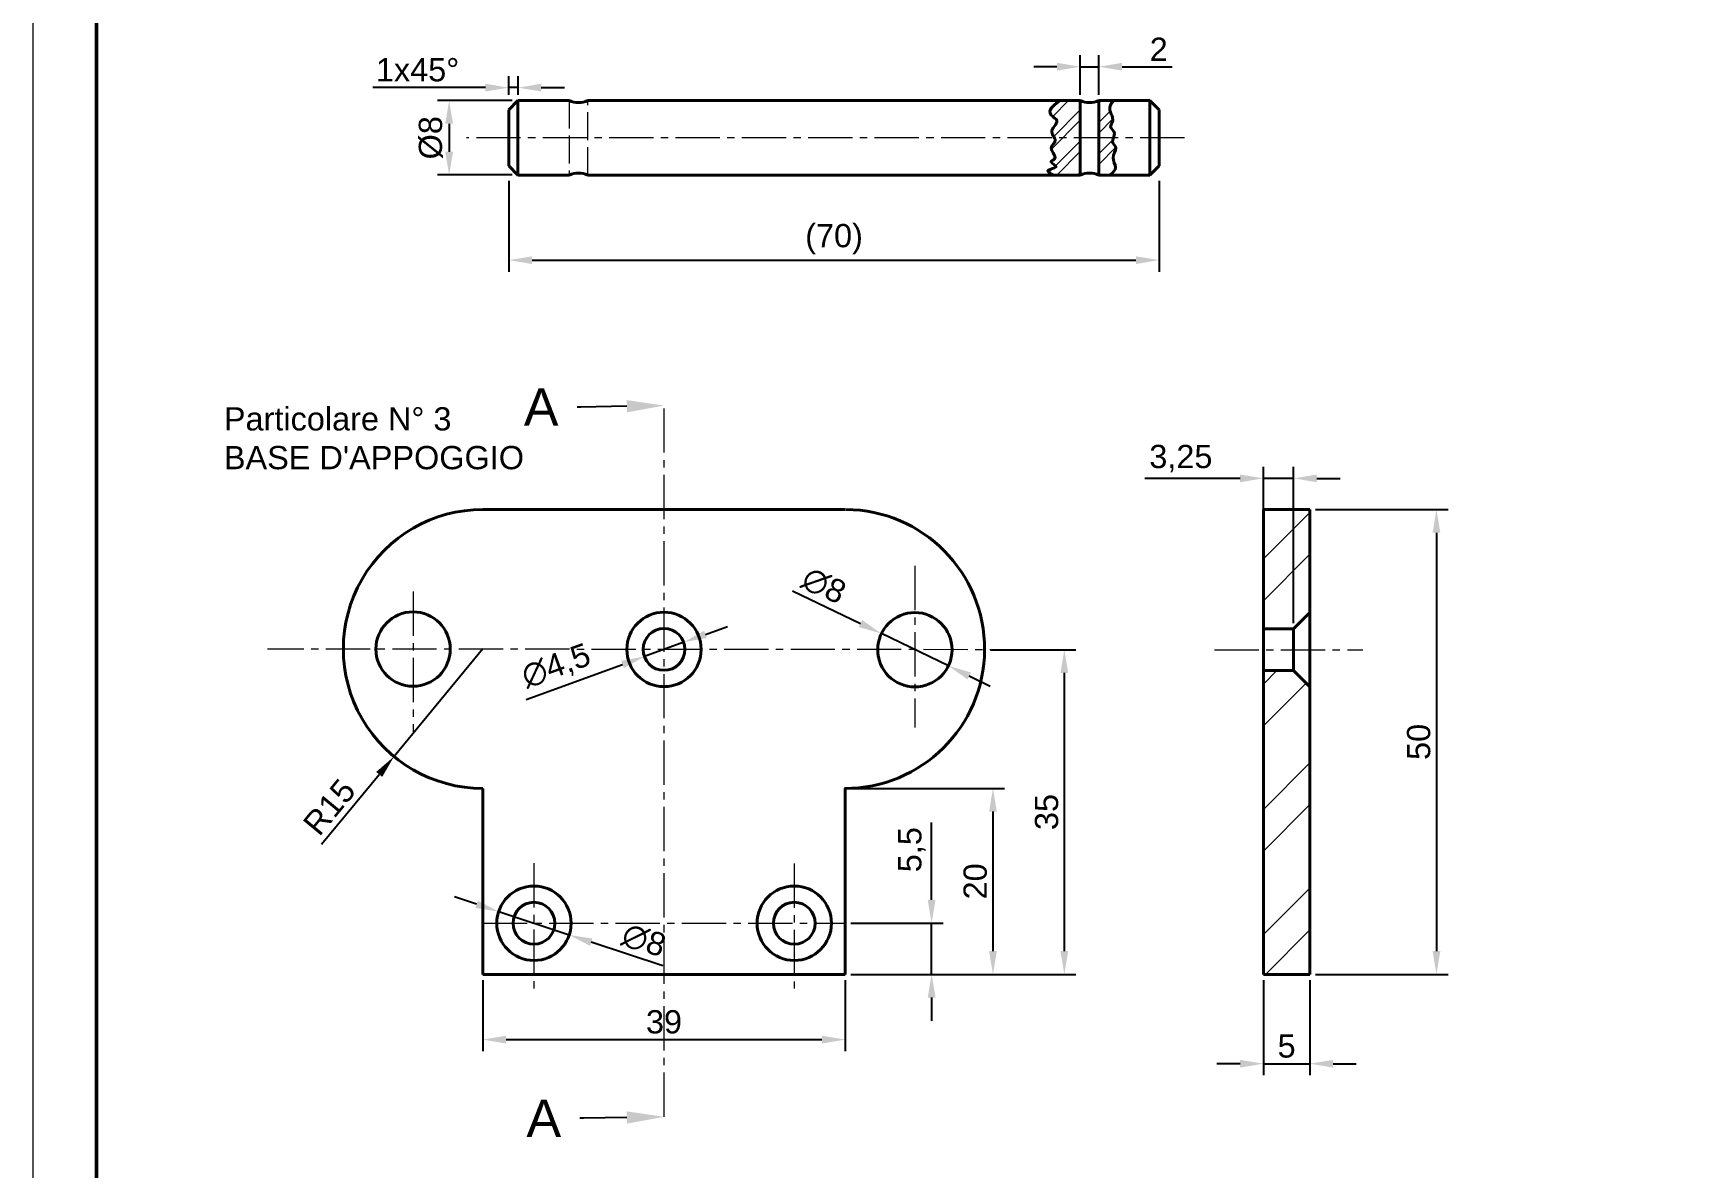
# Model space of a CAD drawing. Header units: millimetres. Extents: x 55 to 671, y 9 to 679.
# Drawn here: x 76.6 to 254.6, y 345.5 to 467.6 of the extents above; entities that cross this region are included whole.
import ezdxf
from ezdxf import colors
from ezdxf.entities.mleader import LeaderData, LeaderLine
from ezdxf.math import Vec2, Vec3

# ---------------------------------------------------------------- set-up
doc = ezdxf.new("R2010")
doc.units = ezdxf.units.MM
doc.linetypes.add('ACAD_ISO02W100', pattern=[15, 12, -3])
doc.linetypes.add('CENTRO2', pattern=[28.575, 19.05, -3.175, 3.175, -3.175])
for name, color, linetype, lineweight in [('01-Linea grossa', 1, 'Continuous', 40), ('01-Linea sottiile', 8, 'Continuous', 15), ('03-Tratteggio', 2, 'ACAD_ISO02W100', 15), ('04-Linea assi', 4, 'CENTRO2', 15), ('05-Testi', 211, 'Continuous', 40), ('06-Quote', 92, 'Continuous', 15), ('07-Squadratura', 5, 'Continuous', 50), ('08-Foglio', 3, 'Continuous', 15)]:
    doc.layers.add(name, color=color, linetype=linetype, lineweight=lineweight)
doc.styles.get("Standard").update_dxf_attribs({"font": 'arial.ttf'})
doc.dimstyles.new('ISO-25', dxfattribs={"dimtxt": 2.5, "dimasz": 2.5, "dimexe": 1.25, "dimexo": 0.625, "dimtad": 1, "dimtxsty": 'Standard', "dimcen": 2.5, "dimadec": 0, "dimazin": 0, "dimtfac": 1, "dimtmove": 0, "dimatfit": 3, "dimfxl": 1, "dimarcsym": 0})

# ---------------------------------------------------------------- blocks, each defined once
blk = doc.blocks.new('*D40')
at = {"layer": '06-Quote', "color": 0, "lineweight": -2, "transparency": 16777216}
for p, q in [((124.96, 365.7), (124.96, 358.06)), ((163.96, 365.7), (163.96, 358.06)), ((127.46, 359.31), (161.46, 359.31))]:
    blk.add_line(p, q, dxfattribs=at)
at = {"layer": '06-Quote', "color": 0, "transparency": 16777216}
for points in [[(127.46, 359.73), (127.46, 358.89), (124.96, 359.31)], [(161.46, 359.73), (161.46, 358.89), (163.96, 359.31)]]:
    blk.add_solid(points, dxfattribs=at)
at = {"layer": 'Defpoints', "color": 0, "transparency": 16777216}
for p in [(124.96, 366.33), (163.96, 366.33), (163.96, 359.31)]:
    blk.add_point(p, dxfattribs=at)
at = {"layer": '06-Quote', "color": 0, "transparency": 16777216, "insert": (144.46, 361.21), "char_height": 2.5, "attachment_point": 5}
blk.add_mtext('39', dxfattribs=at)
blk = doc.blocks.new('*D41')
at = {"layer": '06-Quote', "color": 0, "lineweight": -2, "transparency": 16777216}
for p, q in [((158.29, 407.58), (165.6, 404.06)), ((175.06, 399.51), (167.85, 402.98)), ((177.31, 398.43), (179.57, 397.34))]:
    blk.add_line(p, q, dxfattribs=at)
at = {"layer": '06-Quote', "color": 0, "transparency": 16777216}
for points in [[(165.78, 404.44), (165.42, 403.69), (167.85, 402.98)], [(177.49, 398.8), (177.13, 398.05), (175.06, 399.51)]]:
    blk.add_solid(points, dxfattribs=at)
at = {"layer": 'Defpoints', "color": 0, "transparency": 16777216}
for p in [(167.85, 402.98), (175.06, 399.51)]:
    blk.add_point(p, dxfattribs=at)
at = {"layer": '06-Quote', "color": 0, "transparency": 16777216, "insert": (161.67, 408.14), "char_height": 2.5, "attachment_point": 5, "rotation": 334.3062}
blk.add_mtext('∅8', dxfattribs=at)
blk = doc.blocks.new('*D42')
at = {"layer": '06-Quote', "color": 0, "lineweight": -2, "transparency": 16777216}
for p, q in [((124.96, 401.33), (115.41, 389.76)), ((107.61, 380.32), (113.82, 387.83))]:
    blk.add_line(p, q, dxfattribs=at)
at = {"layer": '06-Quote', "color": 0, "transparency": 16777216}
blk.add_solid([(113.49, 388.1), (114.14, 387.57), (115.41, 389.76)], dxfattribs=at)
at = {"layer": 'Defpoints', "color": 0, "transparency": 16777216}
for p in [(124.96, 401.33), (115.41, 389.76)]:
    blk.add_point(p, dxfattribs=at)
at = {"layer": '06-Quote', "color": 0, "transparency": 16777216, "insert": (108.45, 384.32), "char_height": 2.5, "attachment_point": 5, "rotation": 50.4613}
blk.add_mtext('R15', dxfattribs=at)
blk = doc.blocks.new('*D43')
at = {"layer": '06-Quote', "color": 0, "lineweight": -2, "transparency": 16777216}
for p, q in [((164.58, 386.33), (181.11, 386.33)), ((179.86, 383.83), (179.86, 368.83)), ((164.58, 366.33), (181.11, 366.33))]:
    blk.add_line(p, q, dxfattribs=at)
at = {"layer": '06-Quote', "color": 0, "transparency": 16777216}
for points in [[(179.44, 383.83), (180.28, 383.83), (179.86, 386.33)], [(179.44, 368.83), (180.28, 368.83), (179.86, 366.33)]]:
    blk.add_solid(points, dxfattribs=at)
at = {"layer": 'Defpoints', "color": 0, "transparency": 16777216}
for p in [(163.96, 386.33), (163.96, 366.33), (179.86, 366.33)]:
    blk.add_point(p, dxfattribs=at)
at = {"layer": '06-Quote', "color": 0, "transparency": 16777216, "insert": (177.96, 376.33), "char_height": 2.5, "attachment_point": 5, "rotation": 90}
blk.add_mtext('20', dxfattribs=at)
blk = doc.blocks.new('*D44')
at = {"layer": '06-Quote', "color": 0, "lineweight": -2, "transparency": 16777216}
for p, q in [((214.58, 416.33), (228.83, 416.33)), ((227.58, 413.83), (227.58, 368.83)), ((214.58, 366.33), (228.83, 366.33))]:
    blk.add_line(p, q, dxfattribs=at)
at = {"layer": '06-Quote', "color": 0, "transparency": 16777216}
for points in [[(227.17, 413.83), (228, 413.83), (227.58, 416.33)], [(227.17, 368.83), (228, 368.83), (227.58, 366.33)]]:
    blk.add_solid(points, dxfattribs=at)
at = {"layer": 'Defpoints', "color": 0, "transparency": 16777216}
for p in [(213.96, 416.33), (213.96, 366.33), (227.58, 366.33)]:
    blk.add_point(p, dxfattribs=at)
at = {"layer": '06-Quote', "color": 0, "transparency": 16777216, "insert": (225.68, 391.33), "char_height": 2.5, "attachment_point": 5, "rotation": 90}
blk.add_mtext('50', dxfattribs=at)
blk = doc.blocks.new('*D57')
at = {"layer": '06-Quote', "color": 0, "lineweight": -2, "transparency": 16777216}
for p, q in [((124.29, 373.87), (121.92, 374.65)), ((126.67, 373.08), (134.26, 370.57)), ((144.34, 367.24), (136.64, 369.79))]:
    blk.add_line(p, q, dxfattribs=at)
at = {"layer": '06-Quote', "color": 0, "transparency": 16777216}
for points in [[(124.43, 374.26), (124.16, 373.47), (126.67, 373.08)], [(136.77, 370.18), (136.51, 369.39), (134.26, 370.57)]]:
    blk.add_solid(points, dxfattribs=at)
at = {"layer": 'Defpoints', "color": 0, "transparency": 16777216}
for p in [(126.67, 373.08), (134.26, 370.57)]:
    blk.add_point(p, dxfattribs=at)
at = {"layer": '06-Quote', "color": 0, "transparency": 16777216, "insert": (142.3, 369.99), "char_height": 2.5, "attachment_point": 5, "rotation": 341.7167}
blk.add_mtext('∅8', dxfattribs=at)
blk = doc.blocks.new('*D58')
at = {"layer": '06-Quote', "color": 0, "lineweight": -2, "transparency": 16777216}
for p, q in [((148.93, 402.9), (151.28, 403.76)), ((146.58, 402.05), (142.35, 400.51)), ((129.62, 395.88), (140, 399.66))]:
    blk.add_line(p, q, dxfattribs=at)
at = {"layer": '06-Quote', "color": 0, "transparency": 16777216}
for points in [[(148.78, 403.29), (149.07, 402.51), (146.58, 402.05)], [(139.86, 400.05), (140.14, 399.27), (142.35, 400.51)]]:
    blk.add_solid(points, dxfattribs=at)
at = {"layer": 'Defpoints', "color": 0, "transparency": 16777216}
for p in [(146.58, 402.05), (142.35, 400.51)]:
    blk.add_point(p, dxfattribs=at)
at = {"layer": '06-Quote', "color": 0, "transparency": 16777216, "insert": (132.89, 399.38), "char_height": 2.5, "attachment_point": 5, "rotation": 19.9777}
blk.add_mtext('∅4,5', dxfattribs=at)
blk = doc.blocks.new('*D61')
at = {"layer": '06-Quote', "color": 0, "lineweight": -2, "transparency": 16777216}
for p, q in [((179.58, 401.25), (188.79, 401.25)), ((187.54, 398.75), (187.54, 368.83)), ((179.58, 366.33), (188.79, 366.33))]:
    blk.add_line(p, q, dxfattribs=at)
at = {"layer": '06-Quote', "color": 0, "transparency": 16777216}
for points in [[(187.12, 398.75), (187.96, 398.75), (187.54, 401.25)], [(187.12, 368.83), (187.96, 368.83), (187.54, 366.33)]]:
    blk.add_solid(points, dxfattribs=at)
at = {"layer": 'Defpoints', "color": 0, "transparency": 16777216}
for p in [(178.96, 401.25), (178.96, 366.33), (187.54, 366.33)]:
    blk.add_point(p, dxfattribs=at)
at = {"layer": '06-Quote', "color": 0, "transparency": 16777216, "insert": (185.64, 383.79), "char_height": 2.5, "attachment_point": 5, "rotation": 90}
blk.add_mtext('35', dxfattribs=at)
blk = doc.blocks.new('*D62')
at = {"layer": '06-Quote', "color": 0, "lineweight": -2, "transparency": 16777216}
for p, q in [((189.25, 460.93), (189.25, 465.2)), ((191.25, 460.93), (191.25, 465.2)), ((186.75, 463.95), (184.25, 463.95)), ((189.25, 463.95), (191.25, 463.95)), ((193.75, 463.95), (199.15, 463.95))]:
    blk.add_line(p, q, dxfattribs=at)
at = {"layer": '06-Quote', "color": 0, "transparency": 16777216}
for points in [[(186.75, 464.37), (186.75, 463.53), (189.25, 463.95)], [(193.75, 464.37), (193.75, 463.53), (191.25, 463.95)]]:
    blk.add_solid(points, dxfattribs=at)
at = {"layer": 'Defpoints', "color": 0, "transparency": 16777216}
for p in [(191.25, 463.95), (189.25, 460.31), (191.25, 460.31)]:
    blk.add_point(p, dxfattribs=at)
at = {"layer": '06-Quote', "color": 0, "transparency": 16777216, "insert": (197.7, 465.83), "char_height": 2.5, "attachment_point": 5}
blk.add_mtext('2', dxfattribs=at)
blk = doc.blocks.new('*D66')
at = {"layer": '06-Quote', "color": 0, "lineweight": -2, "transparency": 16777216}
for p, q in [((125.25, 461.7), (113.14, 461.7)), ((127.75, 460.93), (127.75, 462.95)), ((128.75, 461.7), (127.75, 461.7)), ((128.75, 460.93), (128.75, 462.95)), ((131.25, 461.7), (133.75, 461.7))]:
    blk.add_line(p, q, dxfattribs=at)
at = {"layer": '06-Quote', "color": 0, "transparency": 16777216}
for points in [[(125.25, 462.12), (125.25, 461.29), (127.75, 461.7)], [(131.25, 462.12), (131.25, 461.29), (128.75, 461.7)]]:
    blk.add_solid(points, dxfattribs=at)
at = {"layer": 'Defpoints', "color": 0, "transparency": 16777216}
for p in [(127.75, 461.7), (127.75, 460.31), (128.75, 460.31)]:
    blk.add_point(p, dxfattribs=at)
at = {"layer": '06-Quote', "color": 0, "transparency": 16777216, "insert": (117.94, 463.61), "char_height": 2.5, "attachment_point": 5}
blk.add_mtext('1x45°', dxfattribs=at)
blk = doc.blocks.new('*D67')
at = {"layer": '06-Quote', "color": 0, "lineweight": -2, "transparency": 16777216}
for p, q in [((128.12, 460.31), (120.09, 460.31)), ((121.34, 457.81), (121.34, 454.81)), ((128.12, 452.31), (120.09, 452.31))]:
    blk.add_line(p, q, dxfattribs=at)
at = {"layer": '06-Quote', "color": 0, "transparency": 16777216}
for points in [[(120.92, 457.81), (121.76, 457.81), (121.34, 460.31)], [(120.92, 454.81), (121.76, 454.81), (121.34, 452.31)]]:
    blk.add_solid(points, dxfattribs=at)
at = {"layer": 'Defpoints', "color": 0, "transparency": 16777216}
for p in [(128.75, 460.31), (121.34, 452.31), (128.75, 452.31)]:
    blk.add_point(p, dxfattribs=at)
at = {"layer": '06-Quote', "color": 0, "transparency": 16777216, "insert": (119.37, 456.31), "char_height": 2.5, "attachment_point": 5, "rotation": 90}
blk.add_mtext('%%C8', dxfattribs=at)
blk = doc.blocks.new('*D68')
at = {"layer": '06-Quote', "color": 0, "lineweight": -2, "transparency": 16777216}
for p, q in [((127.77, 451.68), (127.77, 441.9)), ((197.75, 451.68), (197.75, 441.9)), ((130.27, 443.15), (195.25, 443.15))]:
    blk.add_line(p, q, dxfattribs=at)
at = {"layer": '06-Quote', "color": 0, "transparency": 16777216}
for points in [[(130.27, 443.56), (130.27, 442.73), (127.77, 443.15)], [(195.25, 443.56), (195.25, 442.73), (197.75, 443.15)]]:
    blk.add_solid(points, dxfattribs=at)
at = {"layer": 'Defpoints', "color": 0, "transparency": 16777216}
for p in [(127.77, 452.31), (197.75, 452.31), (197.75, 443.15)]:
    blk.add_point(p, dxfattribs=at)
at = {"layer": '06-Quote', "color": 0, "transparency": 16777216, "insert": (162.76, 445.41), "char_height": 2.5, "attachment_point": 5}
blk.add_mtext('(70)', dxfattribs=at)
blk = doc.blocks.new('*D115')
at = {"layer": '06-Quote', "color": 0, "lineweight": -2, "transparency": 16777216}
for p, q in [((173.26, 374.33), (173.26, 382.65)), ((164.58, 371.83), (174.51, 371.83)), ((173.26, 366.33), (173.26, 371.83)), ((164.58, 366.33), (174.51, 366.33)), ((173.26, 363.83), (173.26, 361.33))]:
    blk.add_line(p, q, dxfattribs=at)
at = {"layer": '06-Quote', "color": 0, "transparency": 16777216}
for points in [[(172.84, 374.33), (173.68, 374.33), (173.26, 371.83)], [(172.84, 363.83), (173.68, 363.83), (173.26, 366.33)]]:
    blk.add_solid(points, dxfattribs=at)
at = {"layer": 'Defpoints', "color": 0, "transparency": 16777216}
for p in [(163.96, 371.83), (173.26, 371.83), (163.96, 366.33)]:
    blk.add_point(p, dxfattribs=at)
at = {"layer": '06-Quote', "color": 0, "transparency": 16777216, "insert": (171.14, 379.74), "char_height": 2.5, "attachment_point": 5, "rotation": 90}
blk.add_mtext('5,5', dxfattribs=at)
blk = doc.blocks.new('*D116')
at = {"layer": '06-Quote', "color": 0, "lineweight": -2, "transparency": 16777216}
for p, q in [((208.96, 365.7), (208.96, 355.47)), ((213.96, 365.7), (213.96, 355.47)), ((206.46, 356.72), (203.96, 356.72)), ((208.96, 356.72), (213.96, 356.72)), ((216.46, 356.72), (218.96, 356.72))]:
    blk.add_line(p, q, dxfattribs=at)
at = {"layer": '06-Quote', "color": 0, "transparency": 16777216}
for points in [[(206.46, 357.13), (206.46, 356.3), (208.96, 356.72)], [(216.46, 357.13), (216.46, 356.3), (213.96, 356.72)]]:
    blk.add_solid(points, dxfattribs=at)
at = {"layer": 'Defpoints', "color": 0, "transparency": 16777216}
for p in [(208.96, 366.33), (213.96, 366.33), (213.96, 356.72)]:
    blk.add_point(p, dxfattribs=at)
at = {"layer": '06-Quote', "color": 0, "transparency": 16777216, "insert": (211.46, 358.61), "char_height": 2.5, "attachment_point": 5}
blk.add_mtext('5', dxfattribs=at)
blk = doc.blocks.new('*D117')
at = {"layer": '06-Quote', "color": 0, "lineweight": -2, "transparency": 16777216}
for p, q in [((208.96, 404.12), (208.96, 420.93)), ((212.21, 404.12), (212.21, 420.93)), ((206.46, 419.68), (196.2, 419.68)), ((212.21, 419.68), (208.96, 419.68)), ((214.71, 419.68), (217.21, 419.68))]:
    blk.add_line(p, q, dxfattribs=at)
at = {"layer": '06-Quote', "color": 0, "transparency": 16777216}
for points in [[(206.46, 420.09), (206.46, 419.26), (208.96, 419.68)], [(214.71, 420.09), (214.71, 419.26), (212.21, 419.68)]]:
    blk.add_solid(points, dxfattribs=at)
at = {"layer": 'Defpoints', "color": 0, "transparency": 16777216}
for p in [(208.96, 419.68), (208.96, 403.49), (212.21, 403.49)]:
    blk.add_point(p, dxfattribs=at)
at = {"layer": '06-Quote', "color": 0, "transparency": 16777216, "insert": (200.08, 421.8), "char_height": 2.5, "attachment_point": 5}
blk.add_mtext('3,25', dxfattribs=at)

msp = doc.modelspace()

# ---------------------------------------------------------------- hatches: boundary and pattern name
at = {"layer": '01-Linea sottiile'}
h = msp.add_hatch(dxfattribs=at)
h.set_pattern_fill('ANSI32', color=256, scale=0.25)
h.set_pattern_definition([(45, (-822.2078, 80.9607), (-1.683798, 1.683798), []), (45, (-821.0853, 80.9607), (-1.683798, 1.683798), [])])
edge = h.paths.add_edge_path()
edge.add_line((189.248, 460.305), (187.062, 460.305))
edge.add_spline(control_points=[(187.062, 460.305), (185.091, 458.978), (187.592, 458.364), (185.831, 457.165), (186.358, 456.531), (186.486, 456.296)], knot_values=[0, 0, 0, 0, 1, 2, 2.726942, 2.726942, 2.726942, 2.726942], degree=3, periodic=0)
edge.add_line((186.486, 456.296), (189.248, 456.296))
edge.add_line((189.248, 456.296), (189.248, 460.305))
edge = h.paths.add_edge_path()
edge.add_line((189.248, 456.296), (186.486, 456.296))
edge.add_spline(control_points=[(186.486, 456.296), (186.534, 456.207), (186.696, 455.815), (185.685, 455.302), (187.01, 454.028), (185.625, 453.774), (187.21, 453.117), (185.316, 452.858), (186.333, 452.305), (186.333, 452.305), (186.333, 452.305)], knot_values=[2.726942, 2.726942, 2.726942, 2.726942, 3, 4, 5, 6, 7, 8, 9, 9.9993653, 9.9993653, 9.9993653, 9.9993653], degree=3, periodic=0)
edge.add_line((186.333, 452.305), (189.248, 452.305))
edge.add_line((189.248, 452.305), (189.248, 456.296))
edge = h.paths.add_edge_path()
edge.add_spline(control_points=[(192.833, 456.296), (192.895, 456.466), (193.079, 456.98), (192.156, 457.488), (193.208, 458.316), (192.033, 459.537), (192.861, 460.305)], knot_values=[0, 0, 0, 0, 0.517768, 1.517768, 2.517768, 3.517768, 3.517768, 3.517768, 3.517768], degree=3, periodic=0)
edge.add_line((192.861, 460.305), (191.248, 460.305))
edge.add_line((191.248, 460.305), (191.248, 456.296))
edge.add_line((191.248, 456.296), (192.833, 456.296))
edge = h.paths.add_edge_path()
edge.add_spline(control_points=[(192.427, 452.305), (192.427, 452.305), (192.427, 452.305), (193.352, 453.076), (192.475, 454.143), (193.416, 455.337), (192.598, 455.667), (192.775, 456.138), (192.833, 456.296)], knot_values=[3.517768, 3.517768, 3.517768, 3.517768, 4.517678, 5.517678, 6.517678, 7.517678, 8.517678, 8.99991, 8.99991, 8.99991, 8.99991], degree=3, periodic=0)
edge.add_line((192.833, 456.296), (191.248, 456.296))
edge.add_line((191.248, 456.296), (191.248, 452.305))
edge.add_line((191.248, 452.305), (192.427, 452.305))
at = {"layer": '06-Quote'}
h = msp.add_hatch(dxfattribs=at)
h.set_pattern_fill('ANSI32', color=8)
h.paths.add_polyline_path([(213.956, 416.327), (208.956, 416.327), (208.956, 403.495), (212.206, 403.495), (213.956, 405.245)])
h.paths.add_polyline_path([(213.956, 397.245), (212.206, 398.995), (208.956, 398.995), (208.956, 366.327), (213.956, 366.327)])

# ---------------------------------------------------------------- linework, layer by layer
at = {"layer": '01-Linea grossa'}
for p, q in [((128.748, 460.305), (127.748, 459.305)), ((128.748, 460.305), (134.257, 460.305)), ((128.748, 460.305), (128.748, 452.305)), ((136.257, 460.305), (189.248, 460.305)), ((191.248, 460.305), (196.748, 460.305)), ((196.748, 460.305), (197.748, 459.305)), ((196.748, 460.305), (196.748, 452.305)), ((127.767, 453.287), (127.748, 459.305)), ((197.748, 459.305), (197.748, 453.287)), ((128.748, 452.305), (127.767, 453.287)), ((196.748, 452.305), (197.748, 453.287)), ((134.257, 452.305), (128.748, 452.305)), ((189.248, 452.305), (136.257, 452.305)), ((196.748, 452.305), (191.248, 452.305)), ((163.956, 416.327), (124.956, 416.327)), ((208.956, 366.327), (208.956, 416.327)), ((208.956, 416.327), (213.956, 416.327)), ((213.956, 416.327), (213.956, 366.327)), ((124.956, 386.327), (124.956, 366.327)), ((163.956, 366.327), (163.956, 386.327)), ((124.956, 366.327), (163.956, 366.327)), ((213.956, 366.327), (208.956, 366.327))]:
    msp.add_line(p, q, dxfattribs=at)
at = {"layer": '01-Linea grossa', "ltscale": 0.25}
for p, q in [((189.248, 452.305), (189.248, 460.305)), ((191.248, 460.305), (191.248, 452.305)), ((213.956, 405.245), (212.206, 403.495)), ((208.956, 403.495), (212.206, 403.495)), ((212.206, 403.495), (212.206, 398.995)), ((212.206, 398.995), (208.956, 398.995)), ((213.956, 397.245), (212.206, 398.995))]:
    msp.add_line(p, q, dxfattribs=at)
at = {"layer": '01-Linea grossa'}
for centre, radius in [((117.456, 401.317), 4), ((144.462, 401.28), 4), ((171.456, 401.245), 4), ((144.462, 401.28), 2.25), ((130.467, 371.827), 4), ((158.482, 371.827), 4), ((130.467, 371.827), 2.25), ((158.482, 371.827), 2.25)]:
    msp.add_circle(centre, radius, dxfattribs=at)
for centre, radius, start, end in [((135.257, 462.51), 2.421, 245.6063, 294.39374), ((190.248, 462.51), 2.421, 245.6063, 294.39374), ((135.257, 450.1), 2.421, 65.60628, 114.39372), ((190.248, 450.059), 2.459, 66, 114), ((124.956, 401.327), 15, 89.9712, 270.02881), ((163.956, 401.327), 15, 269.72372, 89.72372)]:
    msp.add_arc(centre, radius, start, end, dxfattribs=at)
for points in [[(187.062, 460.305), (185.091, 458.978), (187.592, 458.364), (185.655, 457.045), (187.02, 455.979), (185.685, 455.302), (187.01, 454.028), (185.625, 453.774), (187.21, 453.117), (185.316, 452.858), (186.333, 452.305), (186.333, 452.305), (186.333, 452.305)], [(192.861, 460.305), (192.033, 459.537), (193.208, 458.316), (192.156, 457.488), (193.256, 456.882), (192.427, 455.736), (193.416, 455.337), (192.475, 454.143), (193.352, 453.076), (192.427, 452.305), (192.427, 452.305), (192.427, 452.305)]]:
    msp.add_open_spline(points, degree=3, dxfattribs=at)
at = {"layer": '01-Linea sottiile'}
for p, q in [((171.456, 405.245), (171.456, 405.245)), ((109.956, 401.31), (109.956, 401.31)), ((109.956, 401.31), (109.956, 401.31)), ((171.456, 397.245), (171.456, 397.245))]:
    msp.add_line(p, q, dxfattribs=at)
at = {"layer": '03-Tratteggio', "ltscale": 0.25}
for p, q in [((134.257, 460.305), (134.257, 452.305)), ((136.257, 452.305), (136.257, 460.305))]:
    msp.add_line(p, q, dxfattribs=at)
at = {"layer": '04-Linea assi', "ltscale": 0.25}
for p, q in [((200.467, 456.296), (123.209, 456.296)), ((144.467, 351.005), (144.467, 427.504)), ((171.456, 410.277), (171.456, 392.869)), ((117.456, 407.518), (117.456, 392.241)), ((184.287, 401.245), (101.796, 401.317)), ((203.707, 401.245), (219.649, 401.245)), ((130.467, 378.297), (130.467, 364.519)), ((158.482, 378.254), (158.482, 364.822)), ((124.956, 371.827), (163.956, 371.827))]:
    msp.add_line(p, q, dxfattribs=at)
at = {"layer": '07-Squadratura'}
msp.add_lwpolyline([(380.404, 264.265), (366.871, 264.265), (83.404, 264.265), (83.404, 474.265)], dxfattribs=at)
at = {"layer": '08-Foglio'}
msp.add_lwpolyline([(373.569, 259.044), (373.569, 259.044), (76.569, 259.044), (76.569, 469.044)], dxfattribs=at)

# ---------------------------------------------------------------- texts
at = {"layer": '05-Testi', "insert": (97.099, 427.328), "char_height": 2.5, "attachment_point": 1}
msp.add_mtext_dynamic_manual_height_columns("Particolare N° 3\\PBASE D'APPOGGIO", width=37.94357, gutter_width=12.5, heights=[0], dxfattribs=at)

# ---------------------------------------------------------------- dimensions: what is measured, and where the dimension line sits
at = {"layer": '06-Quote'}
for base, p1, p2, text, picture, middle in [((191.248, 463.949), (189.248, 460.305), (191.248, 460.305), '2', '*D62', (197.701, 465.829)), ((127.748, 461.704), (128.748, 460.305), (127.748, 460.305), '<>x45°', '*D66', (117.944, 463.605)), ((197.748, 443.146), (127.767, 452.305), (197.748, 452.305), '(70)', '*D68', (162.757, 445.41))]:
    dim = msp.add_linear_dim(base=base, p1=p1, p2=p2, text=text, dimstyle='ISO-25', dxfattribs=at)
    dim.commit()
    dim.dimension.update_dxf_attribs({"geometry": picture, "text_midpoint": middle})
dim = msp.add_linear_dim(base=(121.338, 452.305), p1=(128.748, 460.305), p2=(128.748, 452.305), angle=90, text='%%C<>', dimstyle='ISO-25', dxfattribs=at)
dim.commit()
dim.dimension.update_dxf_attribs({"geometry": '*D67', "text_midpoint": (121.338, 456.305), "dimtype": 160})
for base, p1, p2, picture, middle in [((208.956, 419.677), (212.206, 403.495), (208.956, 403.495), '*D117', (200.076, 421.805)), ((213.956, 356.715), (208.956, 366.327), (213.956, 366.327), '*D116', (211.456, 358.611))]:
    dim = msp.add_linear_dim(base=base, p1=p1, p2=p2, dimstyle='ISO-25', dxfattribs=at)
    dim.commit()
    dim.dimension.update_dxf_attribs({"geometry": picture, "text_midpoint": middle})
for base, p1, p2, picture, middle in [((227.585, 366.327), (213.956, 416.327), (213.956, 366.327), '*D44', (225.683, 391.327)), ((179.859, 366.327), (163.956, 386.327), (163.956, 366.327), '*D43', (177.957, 376.327)), ((173.262, 371.827), (163.956, 366.327), (163.956, 371.827), '*D115', (171.139, 379.737))]:
    dim = msp.add_linear_dim(base=base, p1=p1, p2=p2, angle=90, dimstyle='ISO-25', dxfattribs=at)
    dim.commit()
    dim.dimension.update_dxf_attribs({"geometry": picture, "text_midpoint": middle})
for p1, p2, picture, middle in [((175.061, 399.511), (167.852, 402.979), '*D41', (160.816, 406.364)), ((146.577, 402.048), (142.348, 400.511), '*D58', (133.635, 397.344)), ((126.669, 373.082), (134.265, 370.572), '*D57', (141.678, 368.123))]:
    dim = msp.add_diameter_dim_2p(p1=p1, p2=p2, dimstyle='ISO-25', dxfattribs=at)
    dim.commit()
    dim.dimension.update_dxf_attribs({"geometry": picture, "text_midpoint": middle, "dimtype": 163})
dim = msp.add_radius_dim(center=(124.956, 401.327), mpoint=(115.407, 389.759), dimstyle='ISO-25', dxfattribs=at)
dim.commit()
dim.dimension.update_dxf_attribs({"geometry": '*D42', "text_midpoint": (108.452, 384.321)})
dim = msp.add_linear_dim(base=(187.541, 366.327), p1=(178.956, 401.255), p2=(178.956, 366.327), angle=90, text='35', dimstyle='ISO-25', dxfattribs=at)
dim.commit()
dim.dimension.update_dxf_attribs({"geometry": '*D61', "text_midpoint": (185.638, 383.791)})
dim = msp.add_linear_dim(base=(163.956, 359.31), p1=(124.956, 366.327), p2=(163.956, 366.327), dimstyle='ISO-25', dxfattribs=at)
dim.commit()
dim.dimension.update_dxf_attribs({"geometry": '*D40', "text_midpoint": (144.456, 359.31), "dimtype": 160})

# ---------------------------------------------------------------- leaders
at = {"layer": '04-Linea assi'}
ml = msp.add_multileader_mtext('Standard', dxfattribs=at)
ml.set_content('A', color=256)
ml.set_leader_properties()
ml.build(insert=Vec2(0, 0))
ctx = ml.context
ctx.base_point, ctx.plane_origin = Vec3(127.372, 427.348), Vec3(144.186, 427.145)
ctx.text_align_type = 2
notes = []
notes.append((ctx, [(0, (1, 1, 0), (135.501, 427.348), (-1, 0), 0.394, [(0, [(144.467, 427.504)], 0, [])])]))
ctx.mtext.insert, ctx.mtext.alignment, ctx.mtext.flow_direction = Vec3(133.107, 429.348), 3, 5
ml = msp.add_multileader_mtext('Standard', dxfattribs=at)
ml.set_content('A', color=256)
ml.set_leader_properties()
ml.build(insert=Vec2(0, 0))
ctx = ml.context
ctx.base_point, ctx.plane_origin = Vec3(127.652, 350.849), Vec3(144.467, 350.646)
ctx.text_align_type = 2
notes.append((ctx, [(0, (1, 1, 0), (135.781, 350.849), (-1, 0), 0.394, [(0, [(144.467, 351.005)], 0, [])])]))
ctx.mtext.insert, ctx.mtext.alignment, ctx.mtext.flow_direction = Vec3(133.387, 352.849), 3, 5
for ctx, leaders in notes:
    for number, flags, end, landing, length, lines in leaders:
        leader = LeaderData()
        leader.index, (leader.has_last_leader_line, leader.has_dogleg_vector, leader.attachment_direction) = number, flags
        leader.last_leader_point, leader.dogleg_vector, leader.dogleg_length = Vec3(end), Vec3(landing), length
        for number, points, colour, breaks in lines:
            line = LeaderLine()
            line.index, line.vertices, line.color, line.breaks = number, Vec3.list(points), colors.encode_raw_color(colour), breaks
            leader.lines.append(line)
        ctx.leaders.append(leader)

doc.saveas('drawing.dxf')
